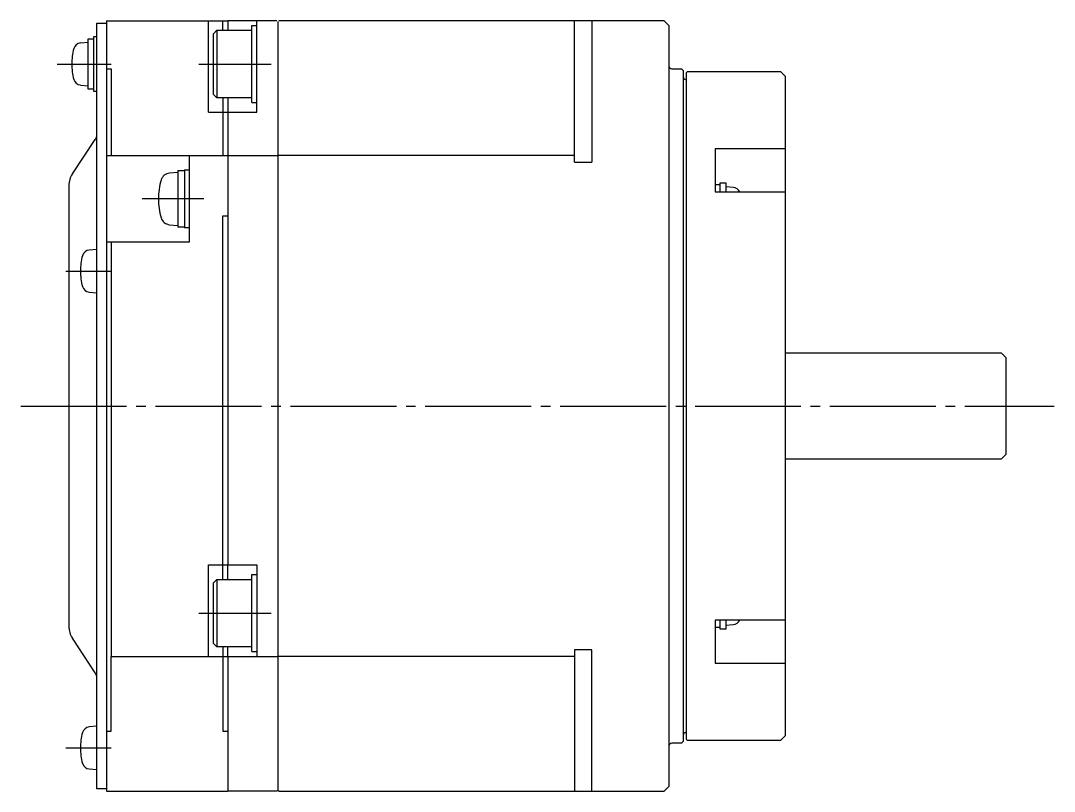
# Model space of a CAD drawing. Extents: x -232 to 264, y -175 to 155.
# Drawn here: x -50.3 to 57, y -175 to -95 of the extents above; entities that cross this region are included whole.
import ezdxf

# ---------------------------------------------------------------- set-up
doc = ezdxf.new("R2010")
doc.units = 0
doc.linetypes.add('DASH_CENTER', pattern=[14, 11, -1, 1, -1])
doc.layers.get('0').update_dxf_attribs({"linetype": 'CONTINUOUS'})

msp = doc.modelspace()

# ---------------------------------------------------------------- linework, layer by layer
at = {"color": 7, "linetype": 'CONTINUOUS'}
for p, q in [((-42.4, -135), (-42.4, -95.25)), ((-42.4, -95.25), (-41.4, -95.25)), ((-41.4, -95), (-41.4, -175)), ((-41.4, -95), (-28.8, -95)), ((-30.8, -104.5), (-30.8, -95)), ((-29.3, -96), (-29.3, -95)), ((-28.8, -95), (-28.8, -96)), ((-23.7, -95), (-28.8, -95)), ((-25.8, -104.5), (-25.8, -95)), ((-23.6, -95.1), (-23.6, -174.9)), ((16.5, -95), (-23.5, -95)), ((7.2, -109.68), (7.2, -95)), ((9, -95), (9, -109.68)), ((17, -95.5), (16.5, -95)), ((-29.95, -96), (-30.3, -96.35)), ((-30.3, -102.65), (-30.3, -96.35)), ((-29.95, -96), (-26.3, -96)), ((-29.95, -96), (-29.95, -103)), ((-26.3, -95.5), (-25.8, -95.5)), ((-26.3, -103.5), (-26.3, -95.5)), ((17, -95.5), (17, -174.5)), ((-43.3, -97.25), (-44.08, -97.32)), ((-43.3, -96.9), (-42.7, -96.9)), ((-43.3, -102.1), (-43.3, -96.9)), ((-42.7, -96.65), (-42.4, -96.65)), ((-42.7, -102.35), (-42.7, -96.65)), ((-41.4, -100), (-40.9, -100)), ((-40.9, -100), (-40.9, -109)), ((17.3, -100), (18.3, -100)), ((18.5, -100.2), (18.3, -100)), ((18.5, -135), (18.5, -100.2)), ((18.9, -100.3), (18.8, -100.4)), ((18.8, -100.4), (18.8, -135)), ((28.6, -100.3), (18.9, -100.3)), ((29.1, -100.8), (28.6, -100.3)), ((29.1, -135), (29.1, -100.8)), ((-44.08, -101.68), (-43.3, -101.75)), ((18.8, -101.1), (18.7, -101.1)), ((-42.7, -102.1), (-43.3, -102.1)), ((-42.4, -102.35), (-42.7, -102.35)), ((-30.3, -102.65), (-29.95, -103)), ((-26.3, -103), (-29.95, -103)), ((-29.3, -103), (-29.3, -109)), ((-28.8, -103), (-28.8, -151.5)), ((-26.3, -103.5), (-25.8, -103.5)), ((-30.8, -104.5), (-25.8, -104.5)), ((-44.93, -110.91), (-42.57, -107.35)), ((21.8, -108.29), (21.8, -112.78)), ((29.1, -108.29), (21.8, -108.29)), ((-41.4, -109), (-28.8, -109)), ((-32.8, -109), (-32.8, -118)), ((-28.8, -109), (-23.6, -109)), ((7.2, -109), (-23.6, -109)), ((-33.3, -110.5), (-32.8, -110.5)), ((-33.3, -110.5), (-33.3, -116.5)), ((7.2, -109.68), (9, -109.68)), ((-34, -110.75), (-34.85, -110.82)), ((-34, -110.55), (-34, -116.45)), ((-34, -110.55), (-33.3, -110.55)), ((-45.3, -112.12), (-45.3, -135)), ((21.8, -111.99), (22.3, -111.99)), ((22.3, -111.84), (22.9, -111.84)), ((22.3, -112.78), (22.3, -111.84)), ((22.9, -111.84), (22.9, -112.78)), ((23.68, -112.31), (22.9, -112.24)), ((21.8, -112.78), (29.1, -112.78)), ((-29.3, -115.25), (-28.8, -115.25)), ((-29.3, -153), (-29.3, -115.25)), ((-34.85, -116.18), (-34, -116.25)), ((-33.3, -116.45), (-34, -116.45)), ((-32.8, -116.5), (-33.3, -116.5)), ((-32.8, -118), (-41.4, -118)), ((-40.9, -118), (-40.9, -161)), ((-42.4, -118.75), (-43.18, -118.82)), ((-43.18, -123.18), (-42.4, -123.25)), ((51.5, -129.5), (29.1, -129.5)), ((52, -130), (51.5, -129.5)), ((52, -140), (52, -130)), ((-45.3, -135), (-45.3, -157.88)), ((-42.4, -174.75), (-42.4, -135)), ((18.5, -169.8), (18.5, -135)), ((18.8, -135), (18.8, -169.6)), ((29.1, -169.2), (29.1, -135)), ((29.1, -140.5), (51.5, -140.5)), ((51.5, -140.5), (52, -140)), ((-30.8, -161), (-30.8, -151.5)), ((-30.8, -151.5), (-28.8, -151.5)), ((-28.8, -151.5), (-25.8, -151.5)), ((-28.8, -153), (-28.8, -151.5)), ((-25.8, -151.5), (-25.8, -161)), ((-29.95, -153), (-30.3, -153.35)), ((-30.3, -159.65), (-30.3, -153.35)), ((-29.95, -153), (-26.3, -153)), ((-29.95, -153), (-29.95, -160)), ((-26.3, -160.5), (-26.3, -152.5)), ((-26.3, -152.5), (-25.8, -152.5)), ((21.8, -157.22), (21.8, -161.71)), ((29.1, -157.22), (21.8, -157.22)), ((22.3, -158.16), (22.3, -157.22)), ((22.9, -157.22), (22.9, -158.16)), ((22.9, -157.76), (23.68, -157.69)), ((22.3, -158.01), (21.8, -158.01)), ((22.9, -158.16), (22.3, -158.16)), ((-42.57, -162.71), (-44.93, -159.09)), ((-30.3, -159.65), (-29.95, -160)), ((-26.3, -160), (-29.95, -160)), ((-29.3, -160), (-29.3, -168.75)), ((-28.8, -161), (-28.8, -160)), ((-26.3, -160.5), (-25.8, -160.5)), ((9, -160.32), (7.2, -160.32)), ((7.2, -160.32), (7.2, -175)), ((9, -175), (9, -160.32)), ((-40.9, -168.75), (-40.9, -161)), ((-40.9, -161), (-28.8, -161)), ((-28.8, -161), (-23.6, -161)), ((-28.8, -161), (-28.8, -175)), ((7.2, -161), (-23.6, -161)), ((21.8, -161.71), (29.1, -161.71)), ((-42.4, -168.25), (-43.18, -168.32)), ((-41.4, -168.75), (-40.9, -168.75)), ((-29.3, -168.75), (-28.8, -168.75)), ((18.7, -168.9), (18.8, -168.9)), ((28.6, -169.7), (29.1, -169.2)), ((18.3, -170), (17.3, -170)), ((18.3, -170), (18.5, -169.8)), ((18.8, -169.6), (18.9, -169.7)), ((18.9, -169.7), (28.6, -169.7)), ((-43.18, -172.68), (-42.4, -172.75)), ((-41.4, -174.75), (-42.4, -174.75)), ((16.5, -175), (17, -174.5)), ((-41.4, -175), (-28.8, -175)), ((-23.7, -175), (-28.8, -175)), ((-23.6, -174.9), (-23.7, -175)), ((-23.5, -175), (-23.6, -174.9)), ((-23.5, -175), (16.5, -175))]:
    msp.add_line(p, q, dxfattribs=at)
at = {"color": 1, "linetype": 'DASH_CENTER'}
for p, q in [((-46.5, -99.5), (-40.9, -99.5)), ((-31.8, -99.5), (-24.3, -99.5)), ((-31.3, -113.5), (-37.68, -113.5)), ((-45.6, -121), (-40.9, -121)), ((-50.3, -135), (57, -135)), ((-31.8, -156.5), (-24.3, -156.5)), ((-45.6, -170.5), (-40.9, -170.5))]:
    msp.add_line(p, q, dxfattribs=at)
at = {"color": 7, "linetype": 'CONTINUOUS'}
for centre, radius, start, end in [((-44.01, -98.11), 0.8, 95, 164.5573), ((-39, -99.5), 6, 164.5573, 180), ((-39, -99.5), 6, 180, 195.4427), ((17.3, -99.7), 0.3, 180, 270), ((-44.01, -100.88), 0.8, 195.4427, 265), ((18.7, -100.9), 0.2, 180, 270), ((-43.4, -106.8), 1, 326.3649, 0), ((-43.1, -112.12), 2.2, 146.3649, 180), ((-29, -113.5), 7, 163.743, 180), ((-34.76, -111.82), 1, 95, 163.743), ((23.61, -113.11), 0.8, 24.57, 85), ((-29, -113.5), 7, 180, 196.257), ((-34.76, -115.18), 1, 196.257, 265), ((-43.11, -119.61), 0.8, 95, 164.5573), ((-38.1, -121), 6, 164.5573, 180), ((-38.1, -121), 6, 180, 195.4427), ((-43.11, -122.38), 0.8, 195.4427, 265), ((23.61, -156.89), 0.8, 275, 335.43), ((-43.1, -157.88), 2.2, 180, 213.6351), ((-43.4, -163.26), 1, 0, 33.6351), ((-43.11, -169.11), 0.8, 95, 164.5573), ((-38.1, -170.5), 6, 164.5573, 180), ((18.7, -169.1), 0.2, 90, 180), ((-38.1, -170.5), 6, 180, 195.4427), ((17.3, -170.3), 0.3, 90, 180), ((-43.11, -171.88), 0.8, 195.4427, 265)]:
    msp.add_arc(centre, radius, start, end, dxfattribs=at)

doc.saveas('drawing.dxf')
